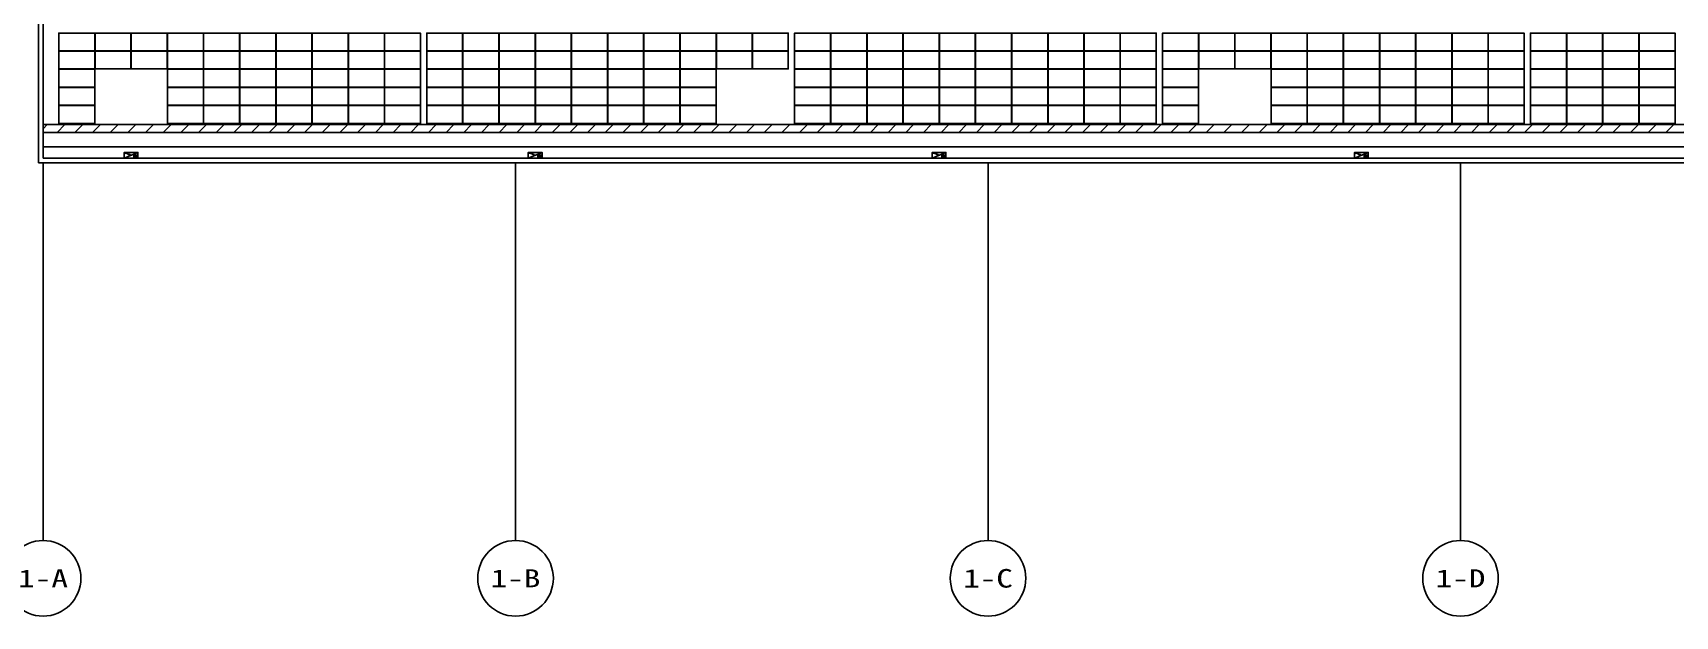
# Model space of a CAD drawing. Header units: metres. Extents: x 1218 to 2690, y 1163 to 1758.
# Drawn here: x 1285 to 1389.2, y 1307.3 to 1344.4 of the extents above; entities that cross this region are included whole.
import ezdxf
from ezdxf.enums import TextEntityAlignment as Align

# ---------------------------------------------------------------- set-up
doc = ezdxf.new("R2010")
doc.units = ezdxf.units.M
for name, color, linetype in [('AXIS', 3, 'Continuous'), ('AXIS_TEXT', 7, 'Continuous'), ('WALL', 9, 'Continuous'), ('单元区域外轮廓', 7, 'ByLayer'), ('屋脊线', 7, 'ByLayer'), ('组件', 7, 'ByLayer'), ('运维走道板', 1, 'Continuous'), ('逆变器', 7, 'ByLayer')]:
    doc.layers.add(name, color=color, linetype=linetype)
doc.styles.add('COMPLEX', font='COMPLEX')

# ---------------------------------------------------------------- blocks, each defined once
blk = doc.blocks.new('_AXISO')
blk.add_circle((0, 0), 0.5)
at = {"layer": 'AXIS_TEXT', "style": 'COMPLEX', "width": 1.041667}
blk.add_attdef('A', text='', height=0.56, dxfattribs=at).set_placement((-0.25, -0.28), (0.25, -0.28), align=Align.FIT)
blk = doc.blocks.new('DT1')
at = {"layer": 'AXIS', "color": 252, "true_color": 0x939598}
for p, q in [((78160, 1865104), (78160, 1841104)), ((108160, 1865104), (108160, 1841104)), ((138160, 1865104), (138160, 1841104)), ((168160, 1865104), (168160, 1841104))]:
    blk.add_line(p, q, dxfattribs=at)
at = {"layer": 'WALL'}
for p, q in [((77860, 2023104), (77860, 1865104)), ((78160, 2022804), (78160, 1865404)), ((77860, 1865104), (1243660, 1865104)), ((78160, 1865404), (1243360, 1865404))]:
    blk.add_line(p, q, dxfattribs=at)
blk.add_lwpolyline([(198610, 1866104), (78160, 1866104)], dxfattribs=at)
at = {"layer": 'AXIS', "color": 252, "true_color": 0x939598}
ref = blk.add_blockref('_AXISO', (78160, 1838704), dxfattribs=dict(at, xscale=4800, yscale=4800, zscale=4800))
ref.add_attrib('A', '1-A', dxfattribs={"layer": 'AXIS_TEXT', "height": 1126.7}).set_placement((76577, 1838140), (79743, 1838140), align=Align.FIT)
ref = blk.add_blockref('_AXISO', (108160, 1838704), dxfattribs=dict(at, xscale=4800, yscale=4800, zscale=4800))
ref.add_attrib('A', '1-B', dxfattribs={"layer": 'AXIS_TEXT', "height": 1143.9}).set_placement((106580, 1838132), (109740, 1838132), align=Align.FIT)
ref = blk.add_blockref('_AXISO', (138160, 1838704), dxfattribs=dict(at, xscale=4800, yscale=4800, zscale=4800))
ref.add_attrib('A', '1-C', dxfattribs={"layer": 'AXIS_TEXT', "height": 1179.8}).set_placement((136587, 1838114), (139733, 1838114), align=Align.FIT)
ref = blk.add_blockref('_AXISO', (168160, 1838704), dxfattribs=dict(at, xscale=4800, yscale=4800, zscale=4800))
ref.add_attrib('A', '1-D', dxfattribs={"layer": 'AXIS_TEXT', "height": 1143.9}).set_placement((166580, 1838132), (169740, 1838132), align=Align.FIT)
blk = doc.blocks.new('*U582')
at = {"layer": '单元区域外轮廓', "color": 2}
blk.add_polyline3d([(582600, -78700, 12000), (-582600, -78700, 12000), (-582600, 78700, 12000), (582600, 78700, 12000)], close=True, dxfattribs=at)
at = {"flags": 1}
for tag in ['unit_id', 'unit_name', 'parapet_height', 'ground_elevation', 'is_enable_parapet']:
    blk.add_attdef(tag, (0, 0), '', height=2.5, dxfattribs=at)
blk = doc.blocks.new('*U583')
at = {"layer": '屋脊线', "color": 30}
for p, q in [((-582600, 0, 16000), (-582600, -78700, 12000)), ((-582600, -78700, 12000), (582600, -78700, 12000))]:
    blk.add_line(p, q, dxfattribs=at)
at = {"flags": 1}
for tag in ['unit_id', 'unit_name']:
    blk.add_attdef(tag, (0, 0), '', height=2.5, dxfattribs=at)
blk = doc.blocks.new('*U584')
at = {"color": 0}
blk.add_polyline3d([(0, 0, 0), (228, 0, 0), (228, 113, 6), (0, 113, 6)], close=True, dxfattribs=at)
at = {"flags": 1}
for tag in ['silicon-material', 'panel-length', 'panel-width', 'panel-height', 'mounting-hole-spacing1', 'mounting-hole-spacing2', 'userid', 'module-material', 'theme', 'name', 'vmpo', 'voco', 'pmax', 'company-name', 'note', 'id', 'impo', 'isco']:
    blk.add_attdef(tag, (0, 0), '', height=2.5, dxfattribs=at)
blk = doc.blocks.new('*U585')
at = {"layer": '组件', "color": 4}
for p in [(-58160, -7189, 1245), (-57930, -7189, 1245), (-57700, -7189, 1245), (-57470, -7189, 1245), (-57241, -7189, 1245), (-57011, -7189, 1245), (-56781, -7189, 1245), (-56551, -7189, 1245), (-56321, -7189, 1245), (-56092, -7189, 1245), (-55824, -7189, 1245), (-58160, -7304, 1239), (-57930, -7304, 1239), (-57700, -7304, 1239), (-57470, -7304, 1239), (-57241, -7304, 1239), (-57011, -7304, 1239), (-56781, -7304, 1239), (-56551, -7304, 1239), (-56321, -7304, 1239), (-56092, -7304, 1239), (-55824, -7304, 1239), (-55594, -7304, 1239), (-58160, -7419, 1233), (-57470, -7419, 1233), (-57241, -7419, 1233), (-57011, -7419, 1233), (-56781, -7419, 1233), (-56551, -7419, 1233), (-56321, -7419, 1233), (-56092, -7419, 1233), (-55824, -7419, 1233), (-55594, -7419, 1233), (-58160, -7534, 1227), (-57470, -7534, 1227), (-57241, -7534, 1227), (-57011, -7534, 1227), (-56781, -7534, 1227), (-56551, -7534, 1227), (-56321, -7534, 1227), (-56092, -7534, 1227), (-55824, -7534, 1227), (-55594, -7534, 1227), (-58160, -7650, 1221), (-57470, -7650, 1221), (-57241, -7650, 1221), (-57011, -7650, 1221), (-56781, -7650, 1221), (-56551, -7650, 1221), (-56321, -7650, 1221), (-56092, -7650, 1221), (-55824, -7650, 1221), (-55594, -7650, 1221)]:
    blk.add_blockref('*U584', p, dxfattribs=at)
at = {"layer": '组件', "color": 11}
for p in [(-55594, -7189, 1245), (-55364, -7189, 1245), (-55134, -7189, 1245), (-54905, -7189, 1245), (-54675, -7189, 1245), (-54445, -7189, 1245), (-54215, -7189, 1245), (-53985, -7189, 1245), (-53756, -7189, 1245), (-53488, -7189, 1245), (-53258, -7189, 1245), (-53028, -7189, 1245), (-55364, -7304, 1239), (-55134, -7304, 1239), (-54905, -7304, 1239), (-54675, -7304, 1239), (-54445, -7304, 1239), (-54215, -7304, 1239), (-53985, -7304, 1239), (-53756, -7304, 1239), (-53488, -7304, 1239), (-53258, -7304, 1239), (-53028, -7304, 1239), (-55364, -7419, 1233), (-55134, -7419, 1233), (-54905, -7419, 1233), (-54675, -7419, 1233), (-54445, -7419, 1233), (-54215, -7419, 1233), (-53488, -7419, 1233), (-53258, -7419, 1233), (-53028, -7419, 1233), (-55364, -7534, 1227), (-55134, -7534, 1227), (-54905, -7534, 1227), (-54675, -7534, 1227), (-54445, -7534, 1227), (-54215, -7534, 1227), (-53488, -7534, 1227), (-53258, -7534, 1227), (-55364, -7650, 1221), (-55134, -7650, 1221), (-54905, -7650, 1221), (-54675, -7650, 1221), (-54445, -7650, 1221), (-54215, -7650, 1221), (-53488, -7650, 1221), (-53258, -7650, 1221)]:
    blk.add_blockref('*U584', p, dxfattribs=at)
at = {"layer": '组件', "color": 232}
for p in [(-52798, -7189, 1245), (-52569, -7189, 1245), (-52339, -7189, 1245), (-52109, -7189, 1245), (-51879, -7189, 1245), (-51649, -7189, 1245), (-51420, -7189, 1245), (-51152, -7189, 1245), (-50922, -7189, 1245), (-50692, -7189, 1245), (-50462, -7189, 1245), (-52798, -7304, 1239), (-52569, -7304, 1239), (-52339, -7304, 1239), (-52109, -7304, 1239), (-51879, -7304, 1239), (-51649, -7304, 1239), (-51420, -7304, 1239), (-51152, -7304, 1239), (-50922, -7304, 1239), (-50692, -7304, 1239), (-50462, -7304, 1239), (-52798, -7419, 1233), (-52569, -7419, 1233), (-52339, -7419, 1233), (-52109, -7419, 1233), (-51879, -7419, 1233), (-51649, -7419, 1233), (-51420, -7419, 1233), (-51152, -7419, 1233), (-50462, -7419, 1233), (-53028, -7534, 1227), (-52798, -7534, 1227), (-52569, -7534, 1227), (-52339, -7534, 1227), (-52109, -7534, 1227), (-51879, -7534, 1227), (-51649, -7534, 1227), (-51420, -7534, 1227), (-51152, -7534, 1227), (-50462, -7534, 1227), (-53028, -7650, 1221), (-52798, -7650, 1221), (-52569, -7650, 1221), (-52339, -7650, 1221), (-52109, -7650, 1221), (-51879, -7650, 1221), (-51649, -7650, 1221), (-51420, -7650, 1221), (-51152, -7650, 1221), (-50462, -7650, 1221)]:
    blk.add_blockref('*U584', p, dxfattribs=at)
at = {"layer": '组件', "color": 202}
for p in [(-50233, -7189, 1245), (-50003, -7189, 1245), (-49773, -7189, 1245), (-49543, -7189, 1245), (-49313, -7189, 1245), (-49084, -7189, 1245), (-48816, -7189, 1245), (-48586, -7189, 1245), (-48356, -7189, 1245), (-48126, -7189, 1245), (-50233, -7304, 1239), (-50003, -7304, 1239), (-49773, -7304, 1239), (-49543, -7304, 1239), (-49313, -7304, 1239), (-49084, -7304, 1239), (-48816, -7304, 1239), (-48586, -7304, 1239), (-48356, -7304, 1239), (-48126, -7304, 1239), (-50233, -7419, 1233), (-50003, -7419, 1233), (-49773, -7419, 1233), (-49543, -7419, 1233), (-49313, -7419, 1233), (-49084, -7419, 1233), (-48816, -7419, 1233), (-48586, -7419, 1233), (-48356, -7419, 1233), (-48126, -7419, 1233), (-50233, -7534, 1227), (-50003, -7534, 1227), (-49773, -7534, 1227), (-49543, -7534, 1227), (-49313, -7534, 1227), (-49084, -7534, 1227), (-48816, -7534, 1227), (-48586, -7534, 1227), (-48356, -7534, 1227), (-48126, -7534, 1227), (-50233, -7650, 1221), (-50003, -7650, 1221), (-49773, -7650, 1221), (-49543, -7650, 1221), (-49313, -7650, 1221), (-49084, -7650, 1221), (-48816, -7650, 1221), (-48586, -7650, 1221), (-48356, -7650, 1221), (-48126, -7650, 1221)]:
    blk.add_blockref('*U584', p, dxfattribs=at)
at = {"flags": 1}
for tag in ['tilt', 'azimuth', 'mode', 'align', 'array-mode', 'panel-x', 'panel-y', 'offset-x', 'offset-y', 'panel-per-row', 'bracket-type', 'bracket-value', 'row-per-array']:
    blk.add_attdef(tag, (0, 0), '', height=2.5, dxfattribs=at)
blk = doc.blocks.new('*U589', base_point=(44, 18))
at = {"color": 0}
for p, q in [((0, 0), (87, 36)), ((57, 18), (82, 18)), ((57, 10), (82, 10))]:
    blk.add_line(p, q, dxfattribs=at)
blk.add_lwpolyline([(0, 0), (87, 0), (87, 36), (0, 36)], close=True, dxfattribs=at)
blk.add_lwpolyline([(5, 27, -0.6815), (16, 30), (26, 24, 0.6815), (37, 27)], format="xyb", dxfattribs=at)
blk = doc.blocks.new('*U591', base_point=(44, 18))
at = {"color": 0}
for p, q in [((0, 0), (87, 36)), ((57, 18), (82, 18)), ((57, 10), (82, 10))]:
    blk.add_line(p, q, dxfattribs=at)
blk.add_lwpolyline([(0, 0), (87, 0), (87, 36), (0, 36)], close=True, dxfattribs=at)
blk.add_lwpolyline([(5, 27, -0.6815), (16, 30), (26, 24, 0.6815), (37, 27)], format="xyb", dxfattribs=at)
blk = doc.blocks.new('*U593', base_point=(44, 18))
at = {"color": 0}
for p, q in [((0, 0), (87, 36)), ((57, 18), (82, 18)), ((57, 10), (82, 10))]:
    blk.add_line(p, q, dxfattribs=at)
blk.add_lwpolyline([(0, 0), (87, 0), (87, 36), (0, 36)], close=True, dxfattribs=at)
blk.add_lwpolyline([(5, 27, -0.6815), (16, 30), (26, 24, 0.6815), (37, 27)], format="xyb", dxfattribs=at)
blk = doc.blocks.new('*U595', base_point=(44, 18))
at = {"color": 0}
for p, q in [((0, 0), (87, 36)), ((57, 18), (82, 18)), ((57, 10), (82, 10))]:
    blk.add_line(p, q, dxfattribs=at)
blk.add_lwpolyline([(0, 0), (87, 0), (87, 36), (0, 36)], close=True, dxfattribs=at)
blk.add_lwpolyline([(5, 27, -0.6815), (16, 30), (26, 24, 0.6815), (37, 27)], format="xyb", dxfattribs=at)

msp = doc.modelspace()

# ---------------------------------------------------------------- hatches: boundary and pattern name
at = {"layer": '运维走道板'}
h = msp.add_hatch(dxfattribs=at)
h.set_pattern_fill('ANSI31', color=256, scale=0.5)
h.set_pattern_definition([(45, (2698.241, -2326.28056), (-0.561266, 0.561266), [])])
h.paths.add_polyline_path([(1692.23, 1338.08), (1692.23, 1338.58), (1285.62, 1338.58), (1285.62, 1338.08)])

# ---------------------------------------------------------------- linework, layer by layer
at = {"layer": '单元区域外轮廓', "color": 4, "elevation": 12}
msp.add_lwpolyline([(2450.82, 1336.45), (1285.62, 1336.45), (1285.62, 1493.85), (2450.82, 1493.85)], close=True, dxfattribs=at)
at = {"layer": '运维走道板', "elevation": 12.3}
msp.add_lwpolyline([(1692.23, 1338.08), (1692.23, 1338.58), (1285.62, 1338.58), (1285.62, 1338.08), (1692.23, 1338.08)], dxfattribs=at)

# ---------------------------------------------------------------- block references
at = {"xscale": 0.001, "yscale": 0.001, "zscale": 0.001}
msp.add_blockref('DT1', (1207.46, -528.95, 12.3), dxfattribs=at)
at = {"layer": '单元区域外轮廓', "xscale": 0.001, "yscale": 0.001, "zscale": 0.001}
msp.add_blockref('*U582', (1868.22, 1415.15), dxfattribs=at)
at = {"layer": '屋脊线', "xscale": 0.001, "yscale": 0.001, "zscale": 0.001}
msp.add_blockref('*U583', (1868.22, 1415.15), dxfattribs=at)
at = {"layer": '组件', "xscale": 0.01, "yscale": 0.01, "zscale": 0.01}
msp.add_blockref('*U585', (1868.22, 1415.15), dxfattribs=at)
at = {"layer": '逆变器', "xscale": 0.01, "yscale": 0.01, "zscale": 0.01}
for name, p in [('*U589', (1291.21, 1336.63, 12.58)), ('*U591', (1316.87, 1336.63, 12.58)), ('*U593', (1342.52, 1336.63, 12.58)), ('*U595', (1369.33, 1336.63, 12.58))]:
    msp.add_blockref(name, p, dxfattribs=at)

doc.saveas('drawing.dxf')
